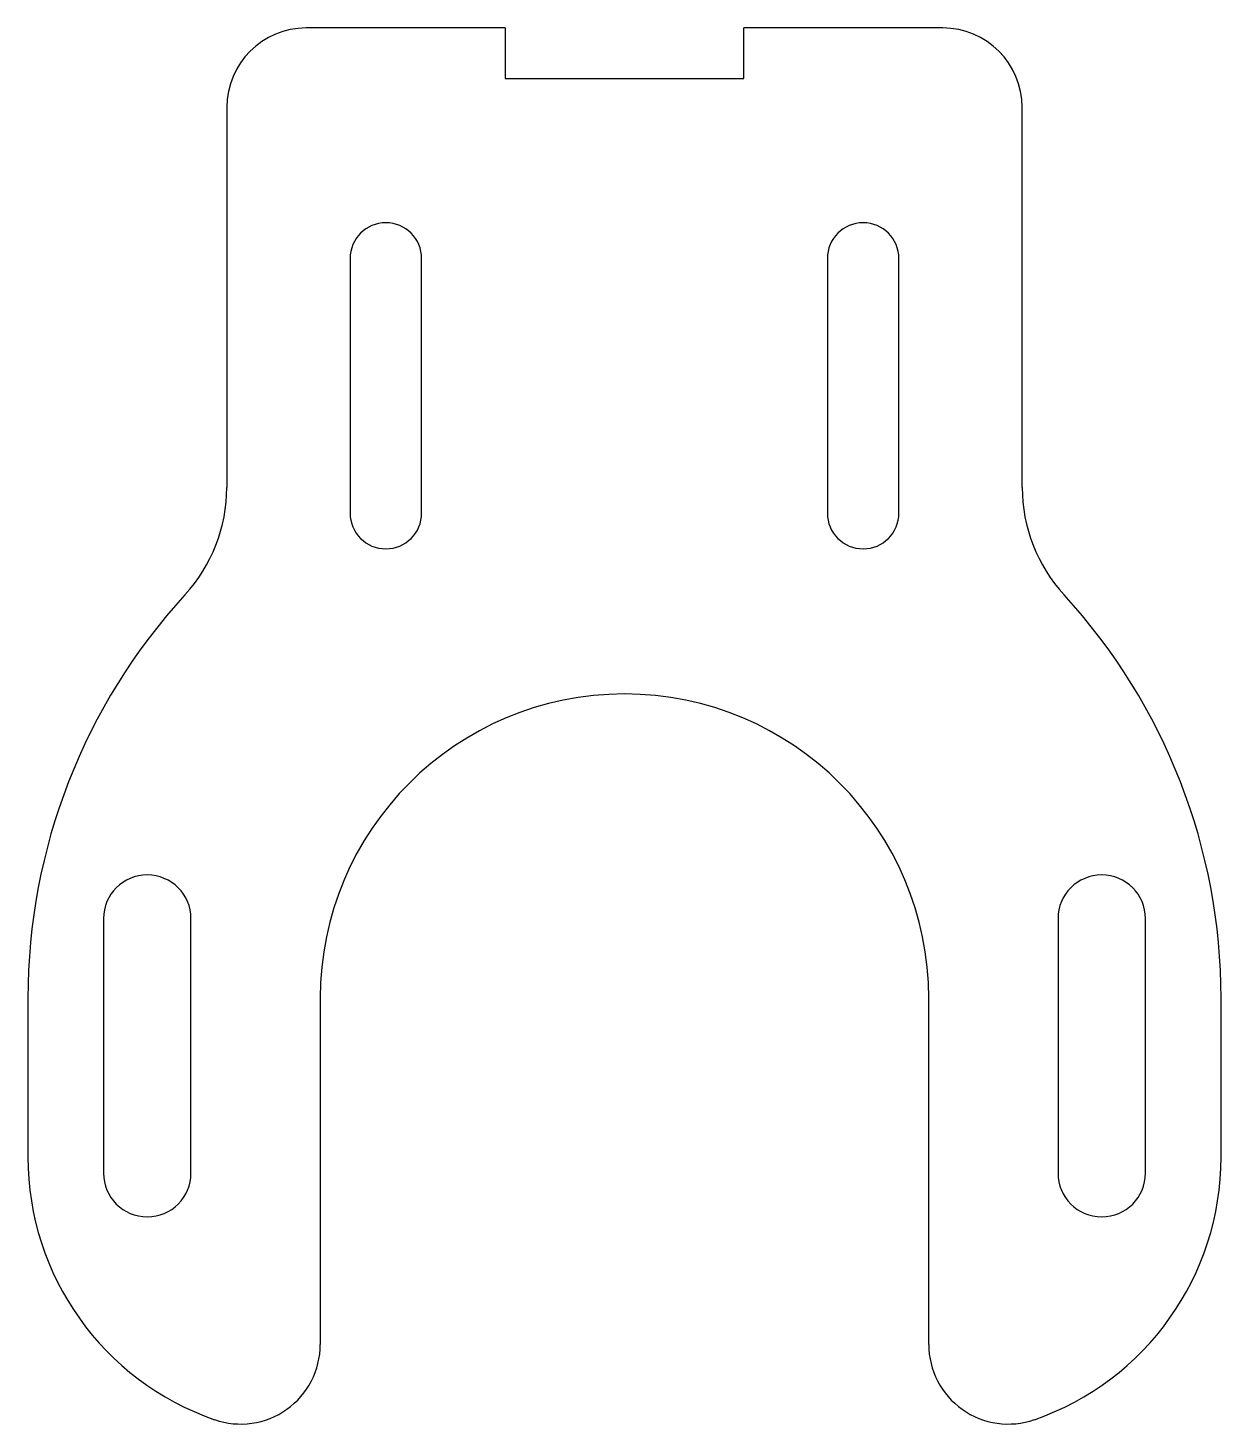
# Model space of a CAD drawing. Header units: millimetres. Extents: x -75 to 75, y -54 to 122.
import ezdxf

# ---------------------------------------------------------------- set-up
doc = ezdxf.new("R2010")
doc.units = ezdxf.units.MM

msp = doc.modelspace()

# ---------------------------------------------------------------- linework, layer by layer
at = {"color": 7, "linetype": 'Continuous', "lineweight": 25}
for p, q in [((-15, 122), (-40, 122)), ((-15, 122), (-15, 115.65)), ((40, 122), (15, 122)), ((15, 115.65), (15, 122)), ((-15, 115.65), (15, 115.65)), ((-50, 112), (-50, 64.23)), ((50, 64.23), (50, 112)), ((-34.5, 93), (-34.5, 61)), ((-25.5, 61), (-25.5, 93)), ((25.5, 93), (25.5, 61)), ((34.5, 61), (34.5, 93)), ((-65.5, 10), (-65.5, -22)), ((-54.5, -22), (-54.5, 10)), ((54.5, 10), (54.5, -22)), ((65.5, -22), (65.5, 10)), ((-75, 0), (-75, -20)), ((-38.25, 0), (-38.25, -43.55)), ((38.25, -43.55), (38.25, 0)), ((75, -20), (75, 0))]:
    msp.add_line(p, q, dxfattribs=at)
for centre, radius, start, end in [((-40, 112), 10, 90, 180), ((40, 112), 10, 0, 90), ((-30, 93), 4.5, 0, 180), ((30, 93), 4.5, 0, 180), ((-70, 64.23), 20, 317.4631, 0), ((70, 64.23), 20, 180, 222.5369), ((-30, 61), 4.5, 180, 0), ((30, 61), 4.5, 180, 0), ((0, 0), 75, 137.4631, 180), ((0, 0), 75, 0, 42.5369), ((0, 0), 38.25, 0, 180), ((-60, 10), 5.5, 0, 180), ((60, 10), 5.5, 0, 180), ((-40.06, -20), 34.94, 180, 250.836), ((40.06, -20), 34.94, 289.164, 0), ((-60, -22), 5.5, 180, 0), ((60, -22), 5.5, 180, 0), ((-48.25, -43.55), 10, 250.836, 0), ((48.25, -43.55), 10, 180, 289.164)]:
    msp.add_arc(centre, radius, start, end, dxfattribs=at)

doc.saveas('drawing.dxf')
